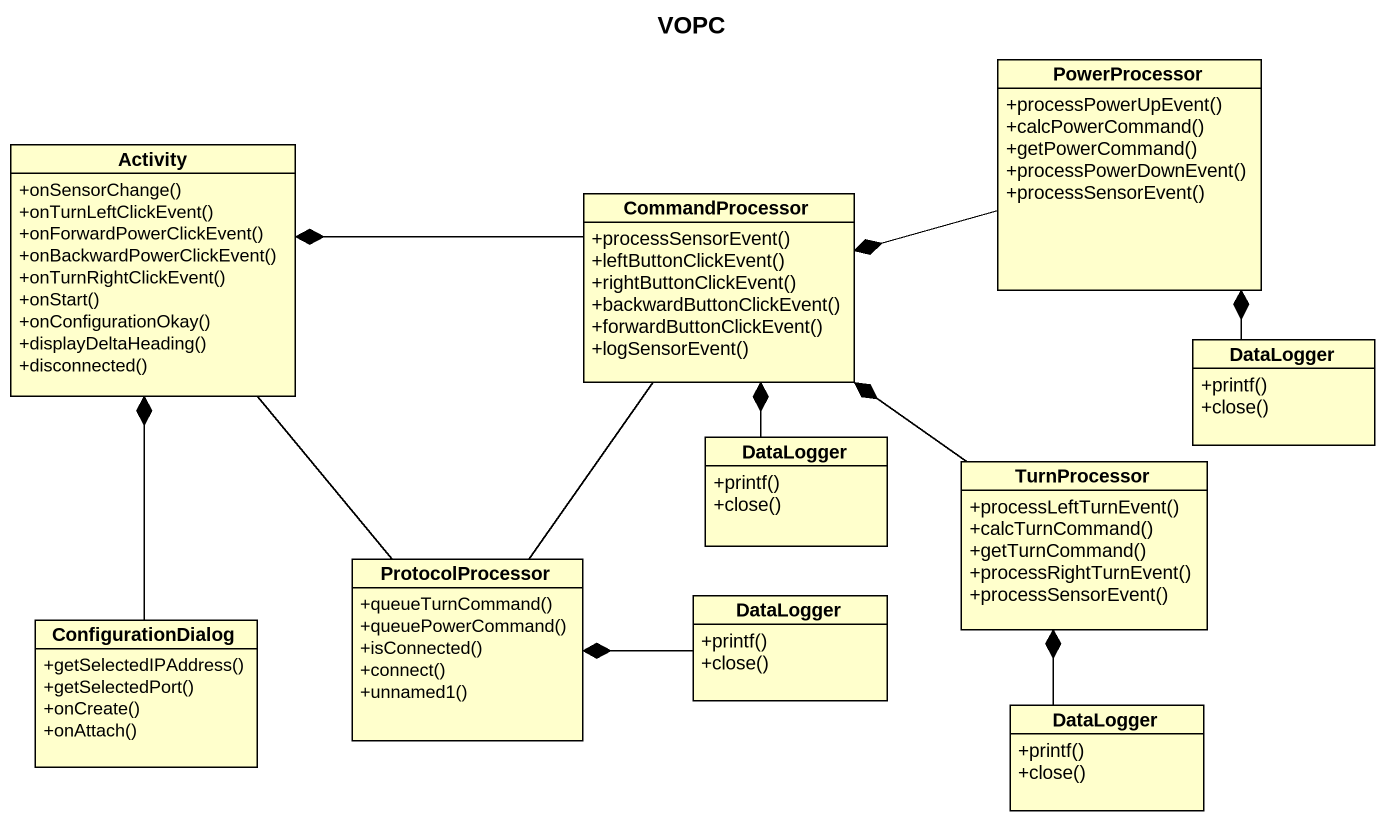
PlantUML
@startuml
title VOPC
hide circle
hide empty members
skinparam classAttributeIconSize 0
class PowerProcessor {
  +processPowerUpEvent()
  +calcPowerCommand()
  +getPowerCommand()
  +processPowerDownEvent()
  +processSensorEvent()
}
class Activity {
  +onSensorChange()
  +onTurnLeftClickEvent()
  +onForwardPowerClickEvent()
  +onBackwardPowerClickEvent()
  +onTurnRightClickEvent()
  +onStart()
  +onConfigurationOkay()
  +displayDeltaHeading()
  +disconnected()
}
class CommandProcessor {
  +processSensorEvent()
  +leftButtonClickEvent()
  +rightButtonClickEvent()
  +backwardButtonClickEvent()
  +forwardButtonClickEvent()
  +logSensorEvent()
}
class DataLogger {
  +printf()
  +close()
}
class "DataLogger" as DataLogger_2 {
  +printf()
  +close()
}
class TurnProcessor {
  +processLeftTurnEvent()
  +calcTurnCommand()
  +getTurnCommand()
  +processRightTurnEvent()
  +processSensorEvent()
}
class ProtocolProcessor {
  +queueTurnCommand()
  +queuePowerCommand()
  +isConnected()
  +connect()
  +unnamed1()
}
class "DataLogger" as DataLogger_3 {
  +printf()
  +close()
}
class ConfigurationDialog {
  +getSelectedIPAddress()
  +getSelectedPort()
  +onCreate()
  +onAttach()
}
class "DataLogger" as DataLogger_4 {
  +printf()
  +close()
}
PowerProcessor *-- DataLogger
Activity *-right- CommandProcessor
Activity -- ProtocolProcessor
Activity *-- ConfigurationDialog
CommandProcessor *-right- PowerProcessor
CommandProcessor *-- DataLogger_2
CommandProcessor *-- TurnProcessor
TurnProcessor *-- DataLogger_4
ProtocolProcessor -up- CommandProcessor
ProtocolProcessor *-right- DataLogger_3
@enduml
